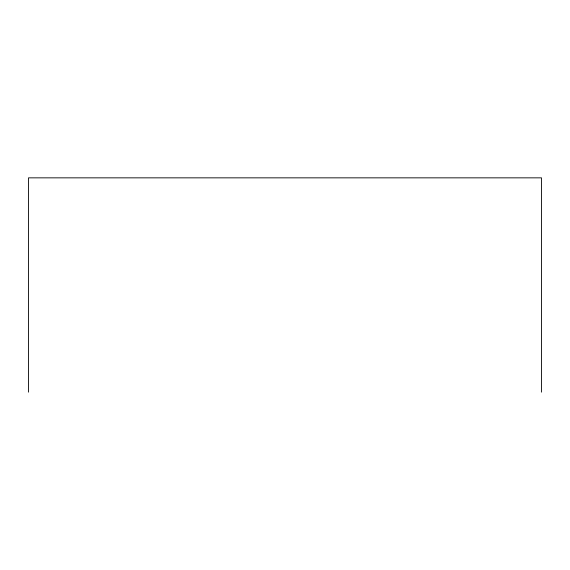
<?xml version="1.0" encoding="UTF-8"?>
<svg xmlns="http://www.w3.org/2000/svg" width="570" height="570" viewBox="0 0 570 570"><rect width="100%" height="100%" fill="white"/><g stroke="black" fill="none" stroke-linecap="round" stroke-linejoin="round"><path stroke-width="0.85" d="M541.5 392.153L541.5 177.847L28.5 177.847L28.5 392.153"/></g></svg>
